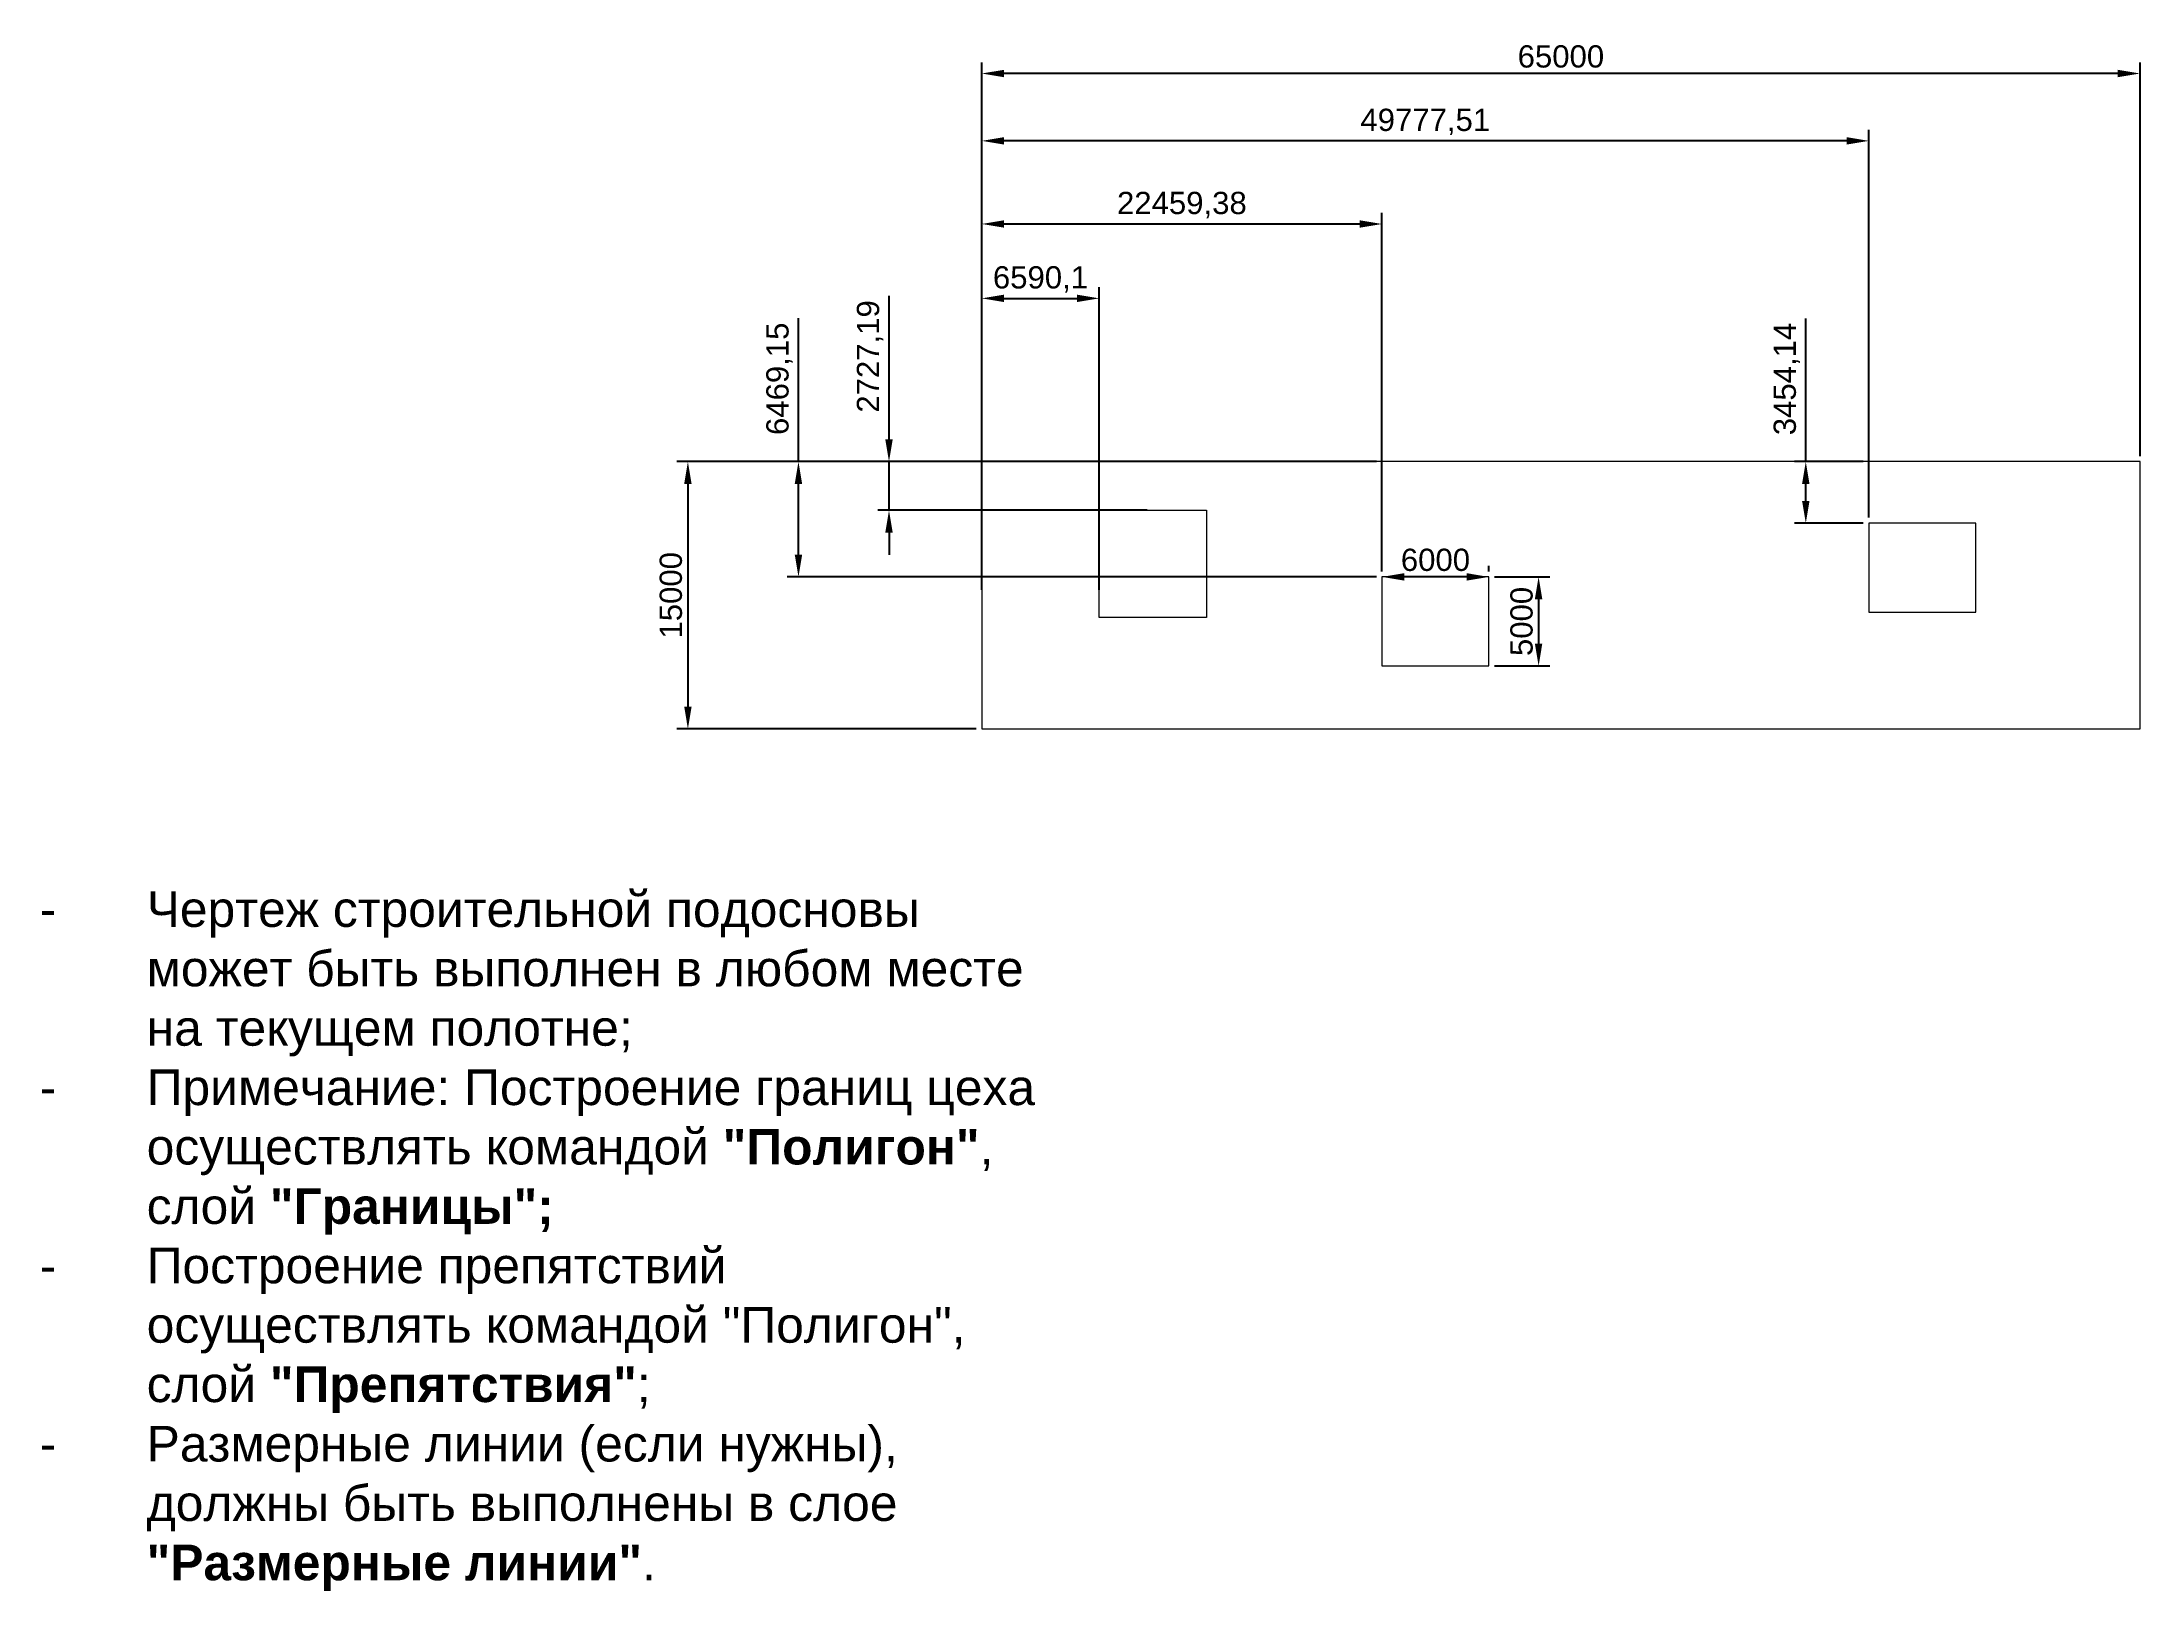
# Model space of a CAD drawing. Header units: millimetres. Extents: x -49330 to 68410, y -9842 to 77106.
import ezdxf

# ---------------------------------------------------------------- set-up
doc = ezdxf.new("R2010")
doc.units = ezdxf.units.MM
for name, color, linetype, lineweight in [('Границы Цеха', 80, 'Continuous', 20), ('Препятствия', 10, 'Continuous', 20), ('Размерные линии', 7, 'Continuous', 20)]:
    doc.layers.add(name, color=color, linetype=linetype, lineweight=lineweight)
doc.styles.get("Standard").update_dxf_attribs({"font": 'arial.ttf'})
doc.dimstyles.new('ISO-25', dxfattribs={"dimscale": 100, "dimtxt": 2.5, "dimasz": 2.5, "dimexe": 1.25, "dimexo": 0.625, "dimtad": 1, "dimtxsty": 'Standard', "dimcen": 2.5, "dimadec": 0, "dimazin": 0, "dimtfac": 1, "dimtmove": 0, "dimatfit": 3, "dimfxl": 1, "dimarcsym": 0})

# ---------------------------------------------------------------- blocks, each defined once
blk = doc.blocks.new('*D2')
at = {"layer": 'Defpoints', "color": 0, "transparency": 16777216}
for p in [(3410, 75335), (3410, 53549), (68410, 53549)]:
    blk.add_point(p, dxfattribs=at)
at = {"layer": 'Размерные линии', "color": 0, "lineweight": -2, "transparency": 16777216}
for p, q in [((3410, 53862), (3410, 75960)), ((68410, 53862), (68410, 75960)), ((67160, 75335), (4660, 75335))]:
    blk.add_line(p, q, dxfattribs=at)
at = {"layer": 'Размерные линии', "color": 0, "transparency": 16777216}
for points in [[(4660, 75543), (4660, 75127), (3410, 75335)], [(67160, 75543), (67160, 75127), (68410, 75335)]]:
    blk.add_solid(points, dxfattribs=at)
at = {"layer": 'Размерные линии', "color": 0, "transparency": 16777216, "insert": (35910, 76286), "char_height": 1250, "attachment_point": 5}
blk.add_mtext('65000', dxfattribs=at)
blk = doc.blocks.new('*D3')
at = {"layer": 'Defpoints', "color": 0, "transparency": 16777216}
for p in [(3410, 53549), (-13081, 38549), (3410, 38549)]:
    blk.add_point(p, dxfattribs=at)
at = {"layer": 'Размерные линии', "color": 0, "lineweight": -2, "transparency": 16777216}
for p, q in [((3098, 53549), (-13706, 53549)), ((-13081, 52299), (-13081, 39799)), ((3098, 38549), (-13706, 38549))]:
    blk.add_line(p, q, dxfattribs=at)
at = {"layer": 'Размерные линии', "color": 0, "transparency": 16777216}
for points in [[(-13289, 52299), (-12873, 52299), (-13081, 53549)], [(-13289, 39799), (-12873, 39799), (-13081, 38549)]]:
    blk.add_solid(points, dxfattribs=at)
at = {"layer": 'Размерные линии', "color": 0, "transparency": 16777216, "insert": (-14032, 46049), "char_height": 1250, "attachment_point": 5, "rotation": 90}
blk.add_mtext('15000', dxfattribs=at)
blk = doc.blocks.new('*D4')
at = {"layer": 'Defpoints', "color": 0, "transparency": 16777216}
for p in [(10000, 62715), (3410, 46049), (10000, 46049)]:
    blk.add_point(p, dxfattribs=at)
at = {"layer": 'Размерные линии', "color": 0, "lineweight": -2, "transparency": 16777216}
for p, q in [((3410, 46362), (3410, 63340)), ((4660, 62715), (8750, 62715)), ((10000, 46362), (10000, 63340))]:
    blk.add_line(p, q, dxfattribs=at)
at = {"layer": 'Размерные линии', "color": 0, "transparency": 16777216}
for points in [[(4660, 62923), (4660, 62506), (3410, 62715)], [(8750, 62923), (8750, 62506), (10000, 62715)]]:
    blk.add_solid(points, dxfattribs=at)
at = {"layer": 'Размерные линии', "color": 0, "transparency": 16777216, "insert": (6705, 63778), "char_height": 1250, "attachment_point": 5}
blk.add_mtext('6590,1', dxfattribs=at)
blk = doc.blocks.new('*D5')
at = {"layer": 'Defpoints', "color": 0, "transparency": 16777216}
for p in [(-1795, 53549), (13010, 53549), (13010, 50822)]:
    blk.add_point(p, dxfattribs=at)
at = {"layer": 'Размерные линии', "color": 0, "lineweight": -2, "transparency": 16777216}
for p, q in [((-1795, 54799), (-1795, 62859)), ((12698, 53549), (-2420, 53549)), ((-1795, 50822), (-1795, 53549)), ((12698, 50822), (-2420, 50822)), ((-1795, 49572), (-1795, 48322))]:
    blk.add_line(p, q, dxfattribs=at)
at = {"layer": 'Размерные линии', "color": 0, "transparency": 16777216}
for points in [[(-2004, 54799), (-1587, 54799), (-1795, 53549)], [(-2004, 49572), (-1587, 49572), (-1795, 50822)]]:
    blk.add_solid(points, dxfattribs=at)
at = {"layer": 'Размерные линии', "color": 0, "transparency": 16777216, "insert": (-2859, 59454), "char_height": 1250, "attachment_point": 5, "rotation": 90}
blk.add_mtext('2727,19', dxfattribs=at)
blk = doc.blocks.new('*D6')
at = {"layer": 'Defpoints', "color": 0, "transparency": 16777216}
for p in [(25870, 66889), (3410, 46049), (25870, 47080)]:
    blk.add_point(p, dxfattribs=at)
at = {"layer": 'Размерные линии', "color": 0, "lineweight": -2, "transparency": 16777216}
for p, q in [((3410, 46362), (3410, 67514)), ((25870, 47393), (25870, 67514)), ((4660, 66889), (24620, 66889))]:
    blk.add_line(p, q, dxfattribs=at)
at = {"layer": 'Размерные линии', "color": 0, "transparency": 16777216}
for points in [[(4660, 67098), (4660, 66681), (3410, 66889)], [(24620, 67098), (24620, 66681), (25870, 66889)]]:
    blk.add_solid(points, dxfattribs=at)
at = {"layer": 'Размерные линии', "color": 0, "transparency": 16777216, "insert": (14640, 67953), "char_height": 1250, "attachment_point": 5}
blk.add_mtext('22459,38', dxfattribs=at)
blk = doc.blocks.new('*D7')
at = {"layer": 'Defpoints', "color": 0, "transparency": 16777216}
for p in [(-6876, 53549), (25870, 53549), (25870, 47080)]:
    blk.add_point(p, dxfattribs=at)
at = {"layer": 'Размерные линии', "color": 0, "lineweight": -2, "transparency": 16777216}
for p, q in [((-6876, 53549), (-6876, 61601)), ((25557, 53549), (-7501, 53549)), ((-6876, 48330), (-6876, 52299)), ((25557, 47080), (-7501, 47080))]:
    blk.add_line(p, q, dxfattribs=at)
at = {"layer": 'Размерные линии', "color": 0, "transparency": 16777216}
for points in [[(-7085, 52299), (-6668, 52299), (-6876, 53549)], [(-7085, 48330), (-6668, 48330), (-6876, 47080)]]:
    blk.add_solid(points, dxfattribs=at)
at = {"layer": 'Размерные линии', "color": 0, "transparency": 16777216, "insert": (-7940, 58200), "char_height": 1250, "attachment_point": 5, "rotation": 90}
blk.add_mtext('6469,15', dxfattribs=at)
blk = doc.blocks.new('*D8')
at = {"layer": 'Defpoints', "color": 0, "transparency": 16777216}
for p in [(49653, 53549), (53188, 53549), (53188, 50095)]:
    blk.add_point(p, dxfattribs=at)
at = {"layer": 'Размерные линии', "color": 0, "lineweight": -2, "transparency": 16777216}
for p, q in [((49653, 53549), (49653, 61579)), ((52875, 53549), (49028, 53549)), ((49653, 51345), (49653, 52299)), ((52875, 50095), (49028, 50095))]:
    blk.add_line(p, q, dxfattribs=at)
at = {"layer": 'Размерные линии', "color": 0, "transparency": 16777216}
for points in [[(49444, 52299), (49861, 52299), (49653, 53549)], [(49444, 51345), (49861, 51345), (49653, 50095)]]:
    blk.add_solid(points, dxfattribs=at)
at = {"layer": 'Размерные линии', "color": 0, "transparency": 16777216, "insert": (48589, 58189), "char_height": 1250, "attachment_point": 5, "rotation": 90}
blk.add_mtext('3454,14', dxfattribs=at)
blk = doc.blocks.new('*D9')
at = {"layer": 'Defpoints', "color": 0, "transparency": 16777216}
for p in [(3410, 71555), (3410, 53549), (53188, 50095)]:
    blk.add_point(p, dxfattribs=at)
at = {"layer": 'Размерные линии', "color": 0, "lineweight": -2, "transparency": 16777216}
for p, q in [((3410, 53862), (3410, 72180)), ((53188, 50408), (53188, 72180)), ((51938, 71555), (4660, 71555))]:
    blk.add_line(p, q, dxfattribs=at)
at = {"layer": 'Размерные линии', "color": 0, "transparency": 16777216}
for points in [[(4660, 71763), (4660, 71346), (3410, 71555)], [(51938, 71763), (51938, 71346), (53188, 71555)]]:
    blk.add_solid(points, dxfattribs=at)
at = {"layer": 'Размерные линии', "color": 0, "transparency": 16777216, "insert": (28299, 72618), "char_height": 1250, "attachment_point": 5}
blk.add_mtext('49777,51', dxfattribs=at)
blk = doc.blocks.new('*D10')
at = {"layer": 'Defpoints', "color": 0, "transparency": 16777216}
for p in [(25870, 47080), (25870, 47080), (31870, 47080)]:
    blk.add_point(p, dxfattribs=at)
at = {"layer": 'Размерные линии', "color": 0, "lineweight": -2, "transparency": 16777216}
for p, q in [((25870, 47393), (25870, 47705)), ((31870, 47393), (31870, 47705)), ((30620, 47080), (27120, 47080))]:
    blk.add_line(p, q, dxfattribs=at)
at = {"layer": 'Размерные линии', "color": 0, "transparency": 16777216}
for points in [[(27120, 47289), (27120, 46872), (25870, 47080)], [(30620, 47289), (30620, 46872), (31870, 47080)]]:
    blk.add_solid(points, dxfattribs=at)
at = {"layer": 'Размерные линии', "color": 0, "transparency": 16777216, "insert": (28870, 48031), "char_height": 1250, "attachment_point": 5}
blk.add_mtext('6000', dxfattribs=at)
blk = doc.blocks.new('*D11')
at = {"layer": 'Defpoints', "color": 0, "transparency": 16777216}
for p in [(31870, 47080), (31870, 42080), (34658, 42080)]:
    blk.add_point(p, dxfattribs=at)
at = {"layer": 'Размерные линии', "color": 0, "lineweight": -2, "transparency": 16777216}
for p, q in [((32182, 47080), (35283, 47080)), ((34658, 45830), (34658, 43330)), ((32182, 42080), (35283, 42080))]:
    blk.add_line(p, q, dxfattribs=at)
at = {"layer": 'Размерные линии', "color": 0, "transparency": 16777216}
for points in [[(34450, 45830), (34866, 45830), (34658, 47080)], [(34450, 43330), (34866, 43330), (34658, 42080)]]:
    blk.add_solid(points, dxfattribs=at)
at = {"layer": 'Размерные линии', "color": 0, "transparency": 16777216, "insert": (33707, 44580), "char_height": 1250, "attachment_point": 5, "rotation": 90}
blk.add_mtext('5000', dxfattribs=at)

msp = doc.modelspace()

# ---------------------------------------------------------------- linework, layer by layer
at = {"layer": 'Границы Цеха'}
msp.add_lwpolyline([(3410.135, 38549.438), (68410.135, 38549.438), (68410.135, 53549.438), (3410.135, 53549.438)], close=True, dxfattribs=at)
at = {"layer": 'Препятствия'}
for points in [[(10000.231, 50822.248), (16020.414, 50822.248), (16020.414, 44802.064), (10000.231, 44802.064)], [(53187.647, 45095.297), (59187.647, 45095.297), (59187.647, 50095.297), (53187.647, 50095.297)], [(25869.517, 42080.29), (31869.517, 42080.29), (31869.517, 47080.29), (25869.517, 47080.29)]]:
    msp.add_lwpolyline(points, close=True, dxfattribs=at)

# ---------------------------------------------------------------- texts
at = {"layer": 'Размерные линии', "insert": (-51453.787, 29435.703), "char_height": 2000, "attachment_point": 1}
msp.add_mtext_dynamic_manual_height_columns('\\pi-6000,l8000,t8000;-^IЧертеж строительной подосновы может быть выполнен в любом месте на текущем полотне;\\P-^IПримечание: Построение границ цеха осуществлять командой {\\fArial|b1|i0|c204|p34;"Полигон"}, слой {\\fArial|b1|i0|c204|p34;\\C85;\\c4766296;"Границы";\\P}-^IПостроение препятствий осуществлять командой "Полигон", слой{\\fArial|b1|i0|c204|p34; \\C240;\\c2367469;"Препятствия"\\fArial|b0|i0|c204|p34;;\\P}-^IРазмерные линии (если нужны), должны быть выполнены в слое {\\fArial|b1|i0|c204|p34;"Размерные линии"}.', width=58894.92795, gutter_width=12.5, heights=[39347.431], dxfattribs=at)

# ---------------------------------------------------------------- dimensions: what is measured, and where the dimension line sits
at = {"layer": 'Размерные линии'}
for base, p1, p2, picture, middle in [((3410.135, 75335.132), (68410.135, 53549.438), (3410.135, 53549.438), '*D2', (35910.135, 76285.849)), ((3410.135, 71554.587), (53187.647, 50095.297), (3410.135, 53549.438), '*D9', (28298.891, 72618.281)), ((25869.517, 66889.499), (3410.135, 46049.438), (25869.517, 47080.29), '*D6', (14639.826, 67953.192)), ((10000.231, 62714.584), (3410.135, 46049.438), (10000.231, 46049.438), '*D4', (6705.183, 63778.278)), ((25869.517, 47080.29), (31869.517, 47080.29), (25869.517, 47080.29), '*D10', (28869.517, 48031.006))]:
    dim = msp.add_linear_dim(base=base, p1=p1, p2=p2, dimstyle='ISO-25', override={"dimscale": 500}, dxfattribs=at)
    dim.commit()
    dim.dimension.update_dxf_attribs({"geometry": picture, "text_midpoint": middle})
for base, p1, p2, angle, picture, middle in [((-1795.311, 53549.438), (13010.322, 50822.248), (13010.322, 53549.438), 90, '*D5', (-2859.005, 59454.11)), ((-6876.352, 53549.438), (25869.517, 47080.29), (25869.517, 53549.438), 90, '*D7', (-7940.046, 58200.273)), ((49652.767, 53549.438), (53187.647, 50095.297), (53187.647, 53549.438), 90, '*D8', (48589.074, 58189.189)), ((-13081.101, 38549.438), (3410.135, 53549.438), (3410.135, 38549.438), 270, '*D3', (-14031.817, 46049.438)), ((34657.958, 42080.29), (31869.517, 47080.29), (31869.517, 42080.29), 90, '*D11', (33707.241, 44580.29))]:
    dim = msp.add_linear_dim(base=base, p1=p1, p2=p2, angle=angle, dimstyle='ISO-25', override={"dimscale": 500}, dxfattribs=at)
    dim.commit()
    dim.dimension.update_dxf_attribs({"geometry": picture, "text_midpoint": middle})

doc.saveas('drawing.dxf')
